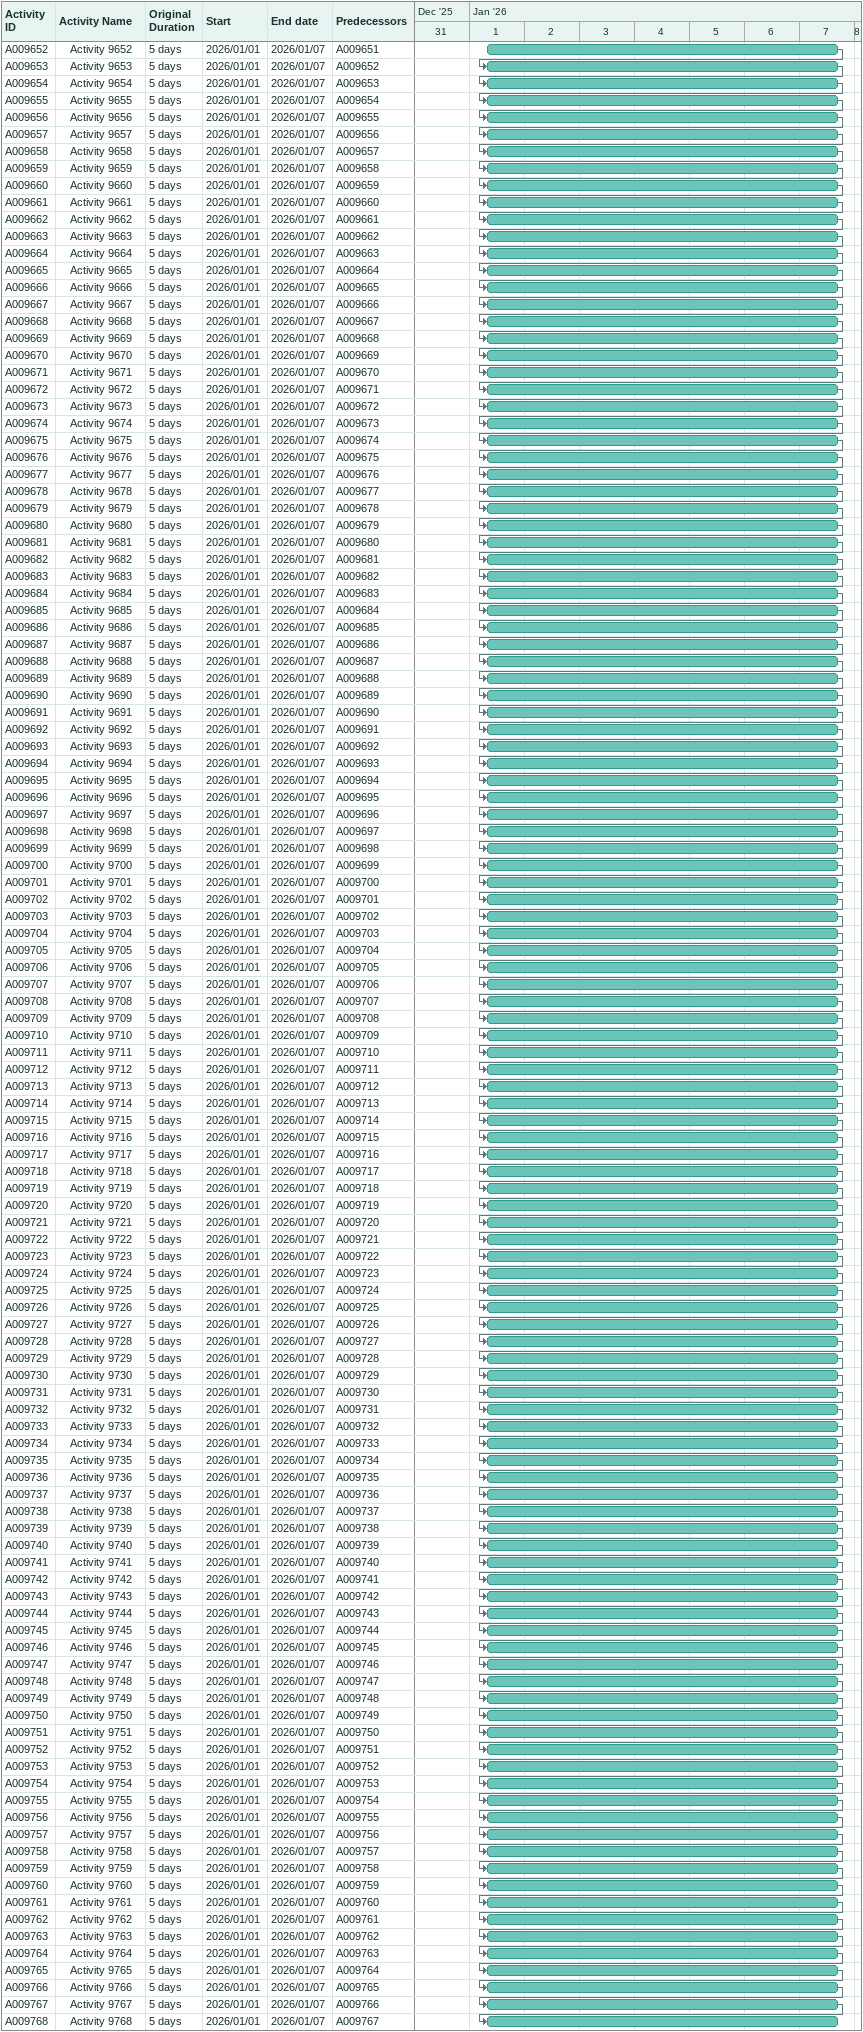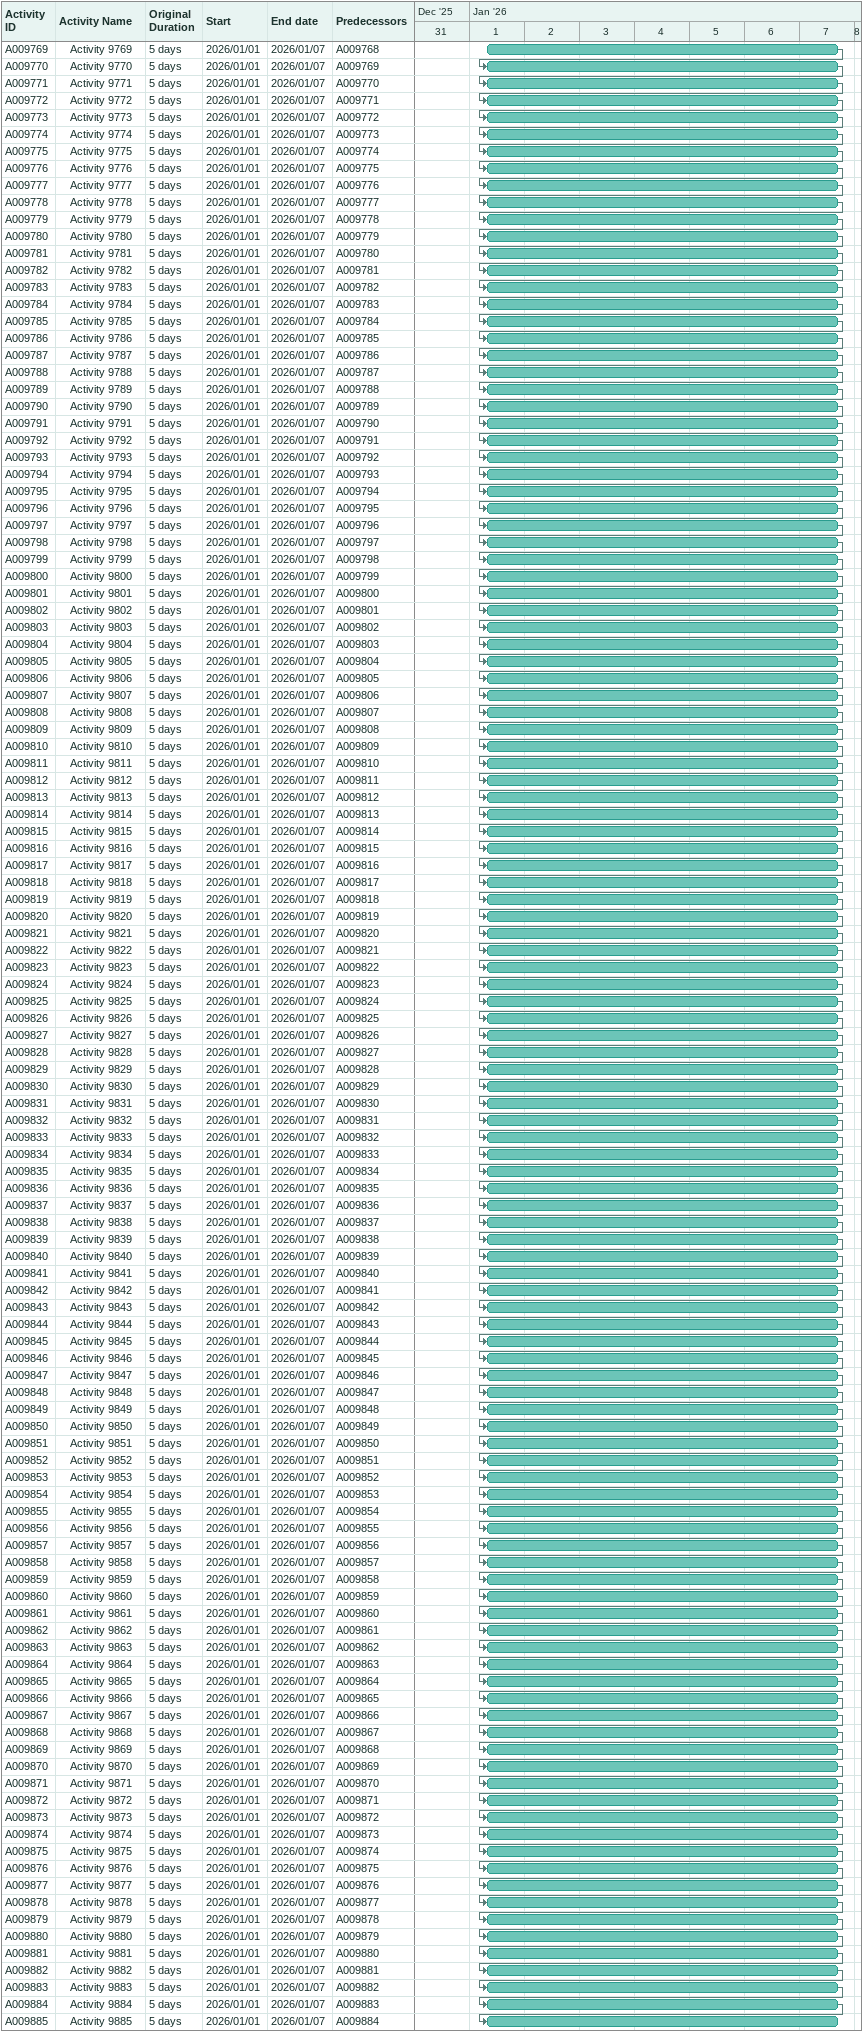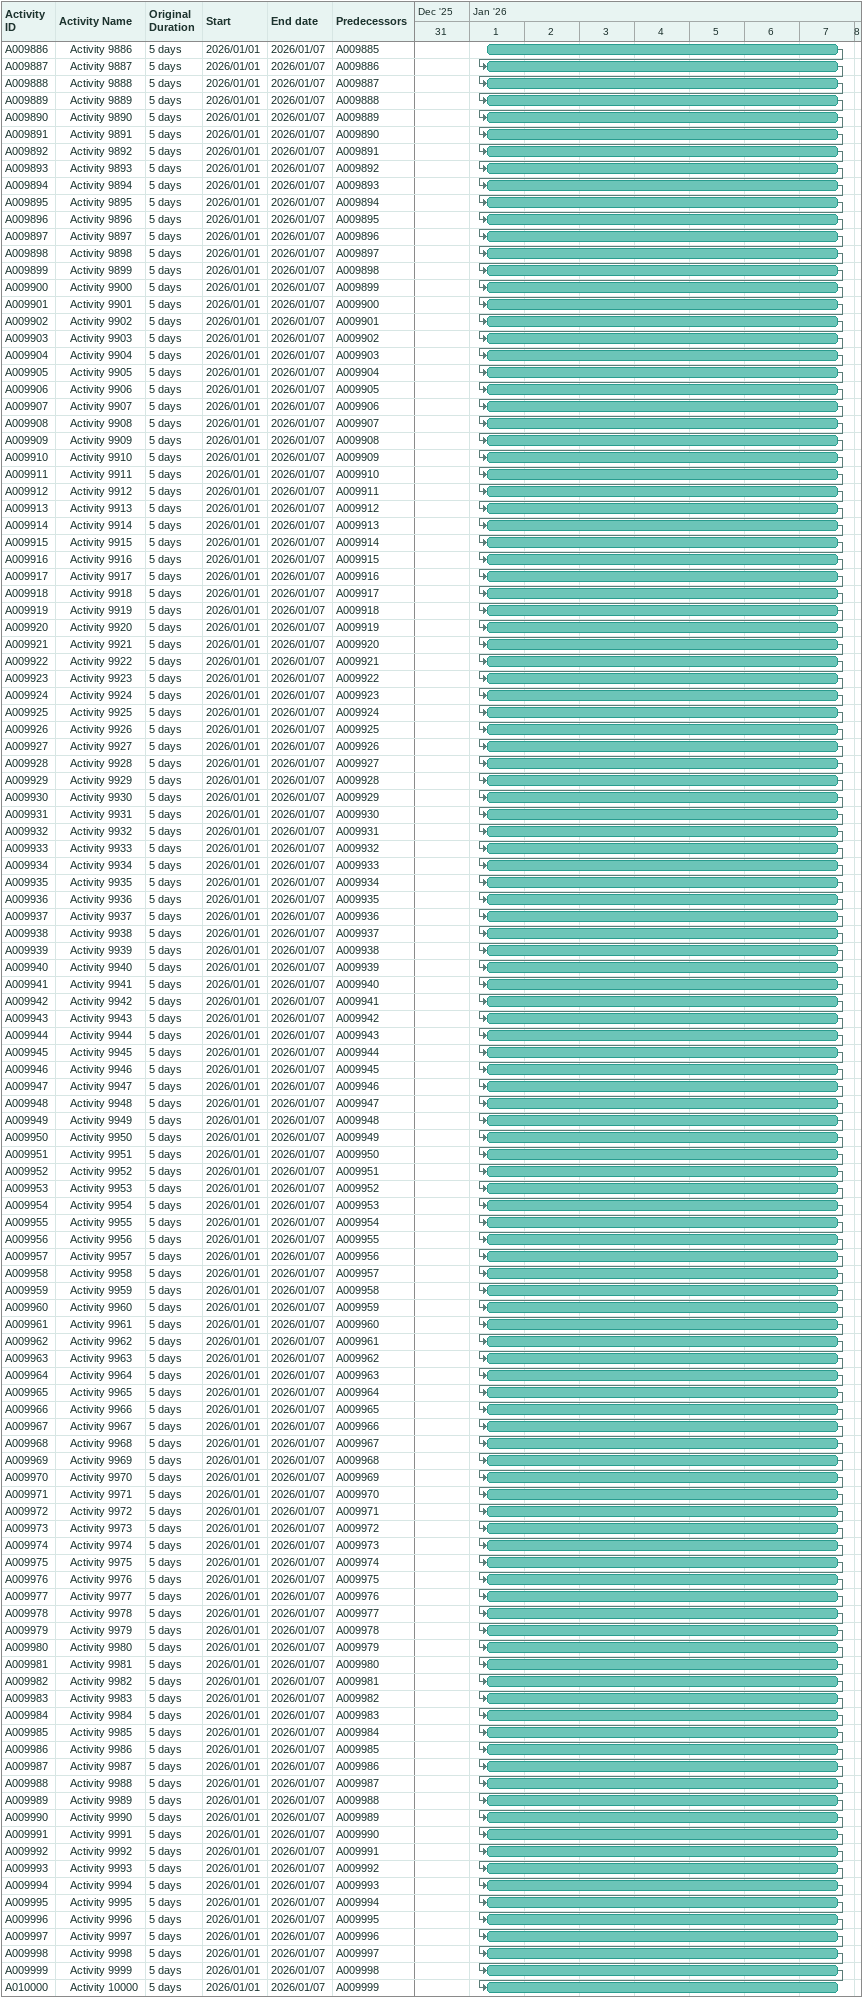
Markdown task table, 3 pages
| ID | Level | Task | Original duration | Start | Finish | Predecessors |
|---|---|---|---|---|---|---|
| A009652 | 2 | Activity 9652 | 5d | 2026-01-01 | 2026-01-07 | A009651 |
| A009653 | 2 | Activity 9653 | 5d | 2026-01-01 | 2026-01-07 | A009652 |
| A009654 | 2 | Activity 9654 | 5d | 2026-01-01 | 2026-01-07 | A009653 |
| A009655 | 2 | Activity 9655 | 5d | 2026-01-01 | 2026-01-07 | A009654 |
| A009656 | 2 | Activity 9656 | 5d | 2026-01-01 | 2026-01-07 | A009655 |
| A009657 | 2 | Activity 9657 | 5d | 2026-01-01 | 2026-01-07 | A009656 |
| A009658 | 2 | Activity 9658 | 5d | 2026-01-01 | 2026-01-07 | A009657 |
| A009659 | 2 | Activity 9659 | 5d | 2026-01-01 | 2026-01-07 | A009658 |
| A009660 | 2 | Activity 9660 | 5d | 2026-01-01 | 2026-01-07 | A009659 |
| A009661 | 2 | Activity 9661 | 5d | 2026-01-01 | 2026-01-07 | A009660 |
| A009662 | 2 | Activity 9662 | 5d | 2026-01-01 | 2026-01-07 | A009661 |
| A009663 | 2 | Activity 9663 | 5d | 2026-01-01 | 2026-01-07 | A009662 |
| A009664 | 2 | Activity 9664 | 5d | 2026-01-01 | 2026-01-07 | A009663 |
| A009665 | 2 | Activity 9665 | 5d | 2026-01-01 | 2026-01-07 | A009664 |
| A009666 | 2 | Activity 9666 | 5d | 2026-01-01 | 2026-01-07 | A009665 |
| A009667 | 2 | Activity 9667 | 5d | 2026-01-01 | 2026-01-07 | A009666 |
| A009668 | 2 | Activity 9668 | 5d | 2026-01-01 | 2026-01-07 | A009667 |
| A009669 | 2 | Activity 9669 | 5d | 2026-01-01 | 2026-01-07 | A009668 |
| A009670 | 2 | Activity 9670 | 5d | 2026-01-01 | 2026-01-07 | A009669 |
| A009671 | 2 | Activity 9671 | 5d | 2026-01-01 | 2026-01-07 | A009670 |
| A009672 | 2 | Activity 9672 | 5d | 2026-01-01 | 2026-01-07 | A009671 |
| A009673 | 2 | Activity 9673 | 5d | 2026-01-01 | 2026-01-07 | A009672 |
| A009674 | 2 | Activity 9674 | 5d | 2026-01-01 | 2026-01-07 | A009673 |
| A009675 | 2 | Activity 9675 | 5d | 2026-01-01 | 2026-01-07 | A009674 |
| A009676 | 2 | Activity 9676 | 5d | 2026-01-01 | 2026-01-07 | A009675 |
| A009677 | 2 | Activity 9677 | 5d | 2026-01-01 | 2026-01-07 | A009676 |
| A009678 | 2 | Activity 9678 | 5d | 2026-01-01 | 2026-01-07 | A009677 |
| A009679 | 2 | Activity 9679 | 5d | 2026-01-01 | 2026-01-07 | A009678 |
| A009680 | 2 | Activity 9680 | 5d | 2026-01-01 | 2026-01-07 | A009679 |
| A009681 | 2 | Activity 9681 | 5d | 2026-01-01 | 2026-01-07 | A009680 |
| A009682 | 2 | Activity 9682 | 5d | 2026-01-01 | 2026-01-07 | A009681 |
| A009683 | 2 | Activity 9683 | 5d | 2026-01-01 | 2026-01-07 | A009682 |
| A009684 | 2 | Activity 9684 | 5d | 2026-01-01 | 2026-01-07 | A009683 |
| A009685 | 2 | Activity 9685 | 5d | 2026-01-01 | 2026-01-07 | A009684 |
| A009686 | 2 | Activity 9686 | 5d | 2026-01-01 | 2026-01-07 | A009685 |
| A009687 | 2 | Activity 9687 | 5d | 2026-01-01 | 2026-01-07 | A009686 |
| A009688 | 2 | Activity 9688 | 5d | 2026-01-01 | 2026-01-07 | A009687 |
| A009689 | 2 | Activity 9689 | 5d | 2026-01-01 | 2026-01-07 | A009688 |
| A009690 | 2 | Activity 9690 | 5d | 2026-01-01 | 2026-01-07 | A009689 |
| A009691 | 2 | Activity 9691 | 5d | 2026-01-01 | 2026-01-07 | A009690 |
| A009692 | 2 | Activity 9692 | 5d | 2026-01-01 | 2026-01-07 | A009691 |
| A009693 | 2 | Activity 9693 | 5d | 2026-01-01 | 2026-01-07 | A009692 |
| A009694 | 2 | Activity 9694 | 5d | 2026-01-01 | 2026-01-07 | A009693 |
| A009695 | 2 | Activity 9695 | 5d | 2026-01-01 | 2026-01-07 | A009694 |
| A009696 | 2 | Activity 9696 | 5d | 2026-01-01 | 2026-01-07 | A009695 |
| A009697 | 2 | Activity 9697 | 5d | 2026-01-01 | 2026-01-07 | A009696 |
| A009698 | 2 | Activity 9698 | 5d | 2026-01-01 | 2026-01-07 | A009697 |
| A009699 | 2 | Activity 9699 | 5d | 2026-01-01 | 2026-01-07 | A009698 |
| A009700 | 2 | Activity 9700 | 5d | 2026-01-01 | 2026-01-07 | A009699 |
| A009701 | 2 | Activity 9701 | 5d | 2026-01-01 | 2026-01-07 | A009700 |
| A009702 | 2 | Activity 9702 | 5d | 2026-01-01 | 2026-01-07 | A009701 |
| A009703 | 2 | Activity 9703 | 5d | 2026-01-01 | 2026-01-07 | A009702 |
| A009704 | 2 | Activity 9704 | 5d | 2026-01-01 | 2026-01-07 | A009703 |
| A009705 | 2 | Activity 9705 | 5d | 2026-01-01 | 2026-01-07 | A009704 |
| A009706 | 2 | Activity 9706 | 5d | 2026-01-01 | 2026-01-07 | A009705 |
| A009707 | 2 | Activity 9707 | 5d | 2026-01-01 | 2026-01-07 | A009706 |
| A009708 | 2 | Activity 9708 | 5d | 2026-01-01 | 2026-01-07 | A009707 |
| A009709 | 2 | Activity 9709 | 5d | 2026-01-01 | 2026-01-07 | A009708 |
| A009710 | 2 | Activity 9710 | 5d | 2026-01-01 | 2026-01-07 | A009709 |
| A009711 | 2 | Activity 9711 | 5d | 2026-01-01 | 2026-01-07 | A009710 |
| A009712 | 2 | Activity 9712 | 5d | 2026-01-01 | 2026-01-07 | A009711 |
| A009713 | 2 | Activity 9713 | 5d | 2026-01-01 | 2026-01-07 | A009712 |
| A009714 | 2 | Activity 9714 | 5d | 2026-01-01 | 2026-01-07 | A009713 |
| A009715 | 2 | Activity 9715 | 5d | 2026-01-01 | 2026-01-07 | A009714 |
| A009716 | 2 | Activity 9716 | 5d | 2026-01-01 | 2026-01-07 | A009715 |
| A009717 | 2 | Activity 9717 | 5d | 2026-01-01 | 2026-01-07 | A009716 |
| A009718 | 2 | Activity 9718 | 5d | 2026-01-01 | 2026-01-07 | A009717 |
| A009719 | 2 | Activity 9719 | 5d | 2026-01-01 | 2026-01-07 | A009718 |
| A009720 | 2 | Activity 9720 | 5d | 2026-01-01 | 2026-01-07 | A009719 |
| A009721 | 2 | Activity 9721 | 5d | 2026-01-01 | 2026-01-07 | A009720 |
| A009722 | 2 | Activity 9722 | 5d | 2026-01-01 | 2026-01-07 | A009721 |
| A009723 | 2 | Activity 9723 | 5d | 2026-01-01 | 2026-01-07 | A009722 |
| A009724 | 2 | Activity 9724 | 5d | 2026-01-01 | 2026-01-07 | A009723 |
| A009725 | 2 | Activity 9725 | 5d | 2026-01-01 | 2026-01-07 | A009724 |
| A009726 | 2 | Activity 9726 | 5d | 2026-01-01 | 2026-01-07 | A009725 |
| A009727 | 2 | Activity 9727 | 5d | 2026-01-01 | 2026-01-07 | A009726 |
| A009728 | 2 | Activity 9728 | 5d | 2026-01-01 | 2026-01-07 | A009727 |
| A009729 | 2 | Activity 9729 | 5d | 2026-01-01 | 2026-01-07 | A009728 |
| A009730 | 2 | Activity 9730 | 5d | 2026-01-01 | 2026-01-07 | A009729 |
| A009731 | 2 | Activity 9731 | 5d | 2026-01-01 | 2026-01-07 | A009730 |
| A009732 | 2 | Activity 9732 | 5d | 2026-01-01 | 2026-01-07 | A009731 |
| A009733 | 2 | Activity 9733 | 5d | 2026-01-01 | 2026-01-07 | A009732 |
| A009734 | 2 | Activity 9734 | 5d | 2026-01-01 | 2026-01-07 | A009733 |
| A009735 | 2 | Activity 9735 | 5d | 2026-01-01 | 2026-01-07 | A009734 |
| A009736 | 2 | Activity 9736 | 5d | 2026-01-01 | 2026-01-07 | A009735 |
| A009737 | 2 | Activity 9737 | 5d | 2026-01-01 | 2026-01-07 | A009736 |
| A009738 | 2 | Activity 9738 | 5d | 2026-01-01 | 2026-01-07 | A009737 |
| A009739 | 2 | Activity 9739 | 5d | 2026-01-01 | 2026-01-07 | A009738 |
| A009740 | 2 | Activity 9740 | 5d | 2026-01-01 | 2026-01-07 | A009739 |
| A009741 | 2 | Activity 9741 | 5d | 2026-01-01 | 2026-01-07 | A009740 |
| A009742 | 2 | Activity 9742 | 5d | 2026-01-01 | 2026-01-07 | A009741 |
| A009743 | 2 | Activity 9743 | 5d | 2026-01-01 | 2026-01-07 | A009742 |
| A009744 | 2 | Activity 9744 | 5d | 2026-01-01 | 2026-01-07 | A009743 |
| A009745 | 2 | Activity 9745 | 5d | 2026-01-01 | 2026-01-07 | A009744 |
| A009746 | 2 | Activity 9746 | 5d | 2026-01-01 | 2026-01-07 | A009745 |
| A009747 | 2 | Activity 9747 | 5d | 2026-01-01 | 2026-01-07 | A009746 |
| A009748 | 2 | Activity 9748 | 5d | 2026-01-01 | 2026-01-07 | A009747 |
| A009749 | 2 | Activity 9749 | 5d | 2026-01-01 | 2026-01-07 | A009748 |
| A009750 | 2 | Activity 9750 | 5d | 2026-01-01 | 2026-01-07 | A009749 |
| A009751 | 2 | Activity 9751 | 5d | 2026-01-01 | 2026-01-07 | A009750 |
| A009752 | 2 | Activity 9752 | 5d | 2026-01-01 | 2026-01-07 | A009751 |
| A009753 | 2 | Activity 9753 | 5d | 2026-01-01 | 2026-01-07 | A009752 |
| A009754 | 2 | Activity 9754 | 5d | 2026-01-01 | 2026-01-07 | A009753 |
| A009755 | 2 | Activity 9755 | 5d | 2026-01-01 | 2026-01-07 | A009754 |
| A009756 | 2 | Activity 9756 | 5d | 2026-01-01 | 2026-01-07 | A009755 |
| A009757 | 2 | Activity 9757 | 5d | 2026-01-01 | 2026-01-07 | A009756 |
| A009758 | 2 | Activity 9758 | 5d | 2026-01-01 | 2026-01-07 | A009757 |
| A009759 | 2 | Activity 9759 | 5d | 2026-01-01 | 2026-01-07 | A009758 |
| A009760 | 2 | Activity 9760 | 5d | 2026-01-01 | 2026-01-07 | A009759 |
| A009761 | 2 | Activity 9761 | 5d | 2026-01-01 | 2026-01-07 | A009760 |
| A009762 | 2 | Activity 9762 | 5d | 2026-01-01 | 2026-01-07 | A009761 |
| A009763 | 2 | Activity 9763 | 5d | 2026-01-01 | 2026-01-07 | A009762 |
| A009764 | 2 | Activity 9764 | 5d | 2026-01-01 | 2026-01-07 | A009763 |
| A009765 | 2 | Activity 9765 | 5d | 2026-01-01 | 2026-01-07 | A009764 |
| A009766 | 2 | Activity 9766 | 5d | 2026-01-01 | 2026-01-07 | A009765 |
| A009767 | 2 | Activity 9767 | 5d | 2026-01-01 | 2026-01-07 | A009766 |
| A009768 | 2 | Activity 9768 | 5d | 2026-01-01 | 2026-01-07 | A009767 |
| A009769 | 2 | Activity 9769 | 5d | 2026-01-01 | 2026-01-07 | A009768 |
| A009770 | 2 | Activity 9770 | 5d | 2026-01-01 | 2026-01-07 | A009769 |
| A009771 | 2 | Activity 9771 | 5d | 2026-01-01 | 2026-01-07 | A009770 |
| A009772 | 2 | Activity 9772 | 5d | 2026-01-01 | 2026-01-07 | A009771 |
| A009773 | 2 | Activity 9773 | 5d | 2026-01-01 | 2026-01-07 | A009772 |
| A009774 | 2 | Activity 9774 | 5d | 2026-01-01 | 2026-01-07 | A009773 |
| A009775 | 2 | Activity 9775 | 5d | 2026-01-01 | 2026-01-07 | A009774 |
| A009776 | 2 | Activity 9776 | 5d | 2026-01-01 | 2026-01-07 | A009775 |
| A009777 | 2 | Activity 9777 | 5d | 2026-01-01 | 2026-01-07 | A009776 |
| A009778 | 2 | Activity 9778 | 5d | 2026-01-01 | 2026-01-07 | A009777 |
| A009779 | 2 | Activity 9779 | 5d | 2026-01-01 | 2026-01-07 | A009778 |
| A009780 | 2 | Activity 9780 | 5d | 2026-01-01 | 2026-01-07 | A009779 |
| A009781 | 2 | Activity 9781 | 5d | 2026-01-01 | 2026-01-07 | A009780 |
| A009782 | 2 | Activity 9782 | 5d | 2026-01-01 | 2026-01-07 | A009781 |
| A009783 | 2 | Activity 9783 | 5d | 2026-01-01 | 2026-01-07 | A009782 |
| A009784 | 2 | Activity 9784 | 5d | 2026-01-01 | 2026-01-07 | A009783 |
| A009785 | 2 | Activity 9785 | 5d | 2026-01-01 | 2026-01-07 | A009784 |
| A009786 | 2 | Activity 9786 | 5d | 2026-01-01 | 2026-01-07 | A009785 |
| A009787 | 2 | Activity 9787 | 5d | 2026-01-01 | 2026-01-07 | A009786 |
| A009788 | 2 | Activity 9788 | 5d | 2026-01-01 | 2026-01-07 | A009787 |
| A009789 | 2 | Activity 9789 | 5d | 2026-01-01 | 2026-01-07 | A009788 |
| A009790 | 2 | Activity 9790 | 5d | 2026-01-01 | 2026-01-07 | A009789 |
| A009791 | 2 | Activity 9791 | 5d | 2026-01-01 | 2026-01-07 | A009790 |
| A009792 | 2 | Activity 9792 | 5d | 2026-01-01 | 2026-01-07 | A009791 |
| A009793 | 2 | Activity 9793 | 5d | 2026-01-01 | 2026-01-07 | A009792 |
| A009794 | 2 | Activity 9794 | 5d | 2026-01-01 | 2026-01-07 | A009793 |
| A009795 | 2 | Activity 9795 | 5d | 2026-01-01 | 2026-01-07 | A009794 |
| A009796 | 2 | Activity 9796 | 5d | 2026-01-01 | 2026-01-07 | A009795 |
| A009797 | 2 | Activity 9797 | 5d | 2026-01-01 | 2026-01-07 | A009796 |
| A009798 | 2 | Activity 9798 | 5d | 2026-01-01 | 2026-01-07 | A009797 |
| A009799 | 2 | Activity 9799 | 5d | 2026-01-01 | 2026-01-07 | A009798 |
| A009800 | 2 | Activity 9800 | 5d | 2026-01-01 | 2026-01-07 | A009799 |
| A009801 | 2 | Activity 9801 | 5d | 2026-01-01 | 2026-01-07 | A009800 |
| A009802 | 2 | Activity 9802 | 5d | 2026-01-01 | 2026-01-07 | A009801 |
| A009803 | 2 | Activity 9803 | 5d | 2026-01-01 | 2026-01-07 | A009802 |
| A009804 | 2 | Activity 9804 | 5d | 2026-01-01 | 2026-01-07 | A009803 |
| A009805 | 2 | Activity 9805 | 5d | 2026-01-01 | 2026-01-07 | A009804 |
| A009806 | 2 | Activity 9806 | 5d | 2026-01-01 | 2026-01-07 | A009805 |
| A009807 | 2 | Activity 9807 | 5d | 2026-01-01 | 2026-01-07 | A009806 |
| A009808 | 2 | Activity 9808 | 5d | 2026-01-01 | 2026-01-07 | A009807 |
| A009809 | 2 | Activity 9809 | 5d | 2026-01-01 | 2026-01-07 | A009808 |
| A009810 | 2 | Activity 9810 | 5d | 2026-01-01 | 2026-01-07 | A009809 |
| A009811 | 2 | Activity 9811 | 5d | 2026-01-01 | 2026-01-07 | A009810 |
| A009812 | 2 | Activity 9812 | 5d | 2026-01-01 | 2026-01-07 | A009811 |
| A009813 | 2 | Activity 9813 | 5d | 2026-01-01 | 2026-01-07 | A009812 |
| A009814 | 2 | Activity 9814 | 5d | 2026-01-01 | 2026-01-07 | A009813 |
| A009815 | 2 | Activity 9815 | 5d | 2026-01-01 | 2026-01-07 | A009814 |
| A009816 | 2 | Activity 9816 | 5d | 2026-01-01 | 2026-01-07 | A009815 |
| A009817 | 2 | Activity 9817 | 5d | 2026-01-01 | 2026-01-07 | A009816 |
| A009818 | 2 | Activity 9818 | 5d | 2026-01-01 | 2026-01-07 | A009817 |
| A009819 | 2 | Activity 9819 | 5d | 2026-01-01 | 2026-01-07 | A009818 |
| A009820 | 2 | Activity 9820 | 5d | 2026-01-01 | 2026-01-07 | A009819 |
| A009821 | 2 | Activity 9821 | 5d | 2026-01-01 | 2026-01-07 | A009820 |
| A009822 | 2 | Activity 9822 | 5d | 2026-01-01 | 2026-01-07 | A009821 |
| A009823 | 2 | Activity 9823 | 5d | 2026-01-01 | 2026-01-07 | A009822 |
| A009824 | 2 | Activity 9824 | 5d | 2026-01-01 | 2026-01-07 | A009823 |
| A009825 | 2 | Activity 9825 | 5d | 2026-01-01 | 2026-01-07 | A009824 |
| A009826 | 2 | Activity 9826 | 5d | 2026-01-01 | 2026-01-07 | A009825 |
| A009827 | 2 | Activity 9827 | 5d | 2026-01-01 | 2026-01-07 | A009826 |
| A009828 | 2 | Activity 9828 | 5d | 2026-01-01 | 2026-01-07 | A009827 |
| A009829 | 2 | Activity 9829 | 5d | 2026-01-01 | 2026-01-07 | A009828 |
| A009830 | 2 | Activity 9830 | 5d | 2026-01-01 | 2026-01-07 | A009829 |
| A009831 | 2 | Activity 9831 | 5d | 2026-01-01 | 2026-01-07 | A009830 |
| A009832 | 2 | Activity 9832 | 5d | 2026-01-01 | 2026-01-07 | A009831 |
| A009833 | 2 | Activity 9833 | 5d | 2026-01-01 | 2026-01-07 | A009832 |
| A009834 | 2 | Activity 9834 | 5d | 2026-01-01 | 2026-01-07 | A009833 |
| A009835 | 2 | Activity 9835 | 5d | 2026-01-01 | 2026-01-07 | A009834 |
| A009836 | 2 | Activity 9836 | 5d | 2026-01-01 | 2026-01-07 | A009835 |
| A009837 | 2 | Activity 9837 | 5d | 2026-01-01 | 2026-01-07 | A009836 |
| A009838 | 2 | Activity 9838 | 5d | 2026-01-01 | 2026-01-07 | A009837 |
| A009839 | 2 | Activity 9839 | 5d | 2026-01-01 | 2026-01-07 | A009838 |
| A009840 | 2 | Activity 9840 | 5d | 2026-01-01 | 2026-01-07 | A009839 |
| A009841 | 2 | Activity 9841 | 5d | 2026-01-01 | 2026-01-07 | A009840 |
| A009842 | 2 | Activity 9842 | 5d | 2026-01-01 | 2026-01-07 | A009841 |
| A009843 | 2 | Activity 9843 | 5d | 2026-01-01 | 2026-01-07 | A009842 |
| A009844 | 2 | Activity 9844 | 5d | 2026-01-01 | 2026-01-07 | A009843 |
| A009845 | 2 | Activity 9845 | 5d | 2026-01-01 | 2026-01-07 | A009844 |
| A009846 | 2 | Activity 9846 | 5d | 2026-01-01 | 2026-01-07 | A009845 |
| A009847 | 2 | Activity 9847 | 5d | 2026-01-01 | 2026-01-07 | A009846 |
| A009848 | 2 | Activity 9848 | 5d | 2026-01-01 | 2026-01-07 | A009847 |
| A009849 | 2 | Activity 9849 | 5d | 2026-01-01 | 2026-01-07 | A009848 |
| A009850 | 2 | Activity 9850 | 5d | 2026-01-01 | 2026-01-07 | A009849 |
| A009851 | 2 | Activity 9851 | 5d | 2026-01-01 | 2026-01-07 | A009850 |
| A009852 | 2 | Activity 9852 | 5d | 2026-01-01 | 2026-01-07 | A009851 |
| A009853 | 2 | Activity 9853 | 5d | 2026-01-01 | 2026-01-07 | A009852 |
| A009854 | 2 | Activity 9854 | 5d | 2026-01-01 | 2026-01-07 | A009853 |
| A009855 | 2 | Activity 9855 | 5d | 2026-01-01 | 2026-01-07 | A009854 |
| A009856 | 2 | Activity 9856 | 5d | 2026-01-01 | 2026-01-07 | A009855 |
| A009857 | 2 | Activity 9857 | 5d | 2026-01-01 | 2026-01-07 | A009856 |
| A009858 | 2 | Activity 9858 | 5d | 2026-01-01 | 2026-01-07 | A009857 |
| A009859 | 2 | Activity 9859 | 5d | 2026-01-01 | 2026-01-07 | A009858 |
| A009860 | 2 | Activity 9860 | 5d | 2026-01-01 | 2026-01-07 | A009859 |
| A009861 | 2 | Activity 9861 | 5d | 2026-01-01 | 2026-01-07 | A009860 |
| A009862 | 2 | Activity 9862 | 5d | 2026-01-01 | 2026-01-07 | A009861 |
| A009863 | 2 | Activity 9863 | 5d | 2026-01-01 | 2026-01-07 | A009862 |
| A009864 | 2 | Activity 9864 | 5d | 2026-01-01 | 2026-01-07 | A009863 |
| A009865 | 2 | Activity 9865 | 5d | 2026-01-01 | 2026-01-07 | A009864 |
| A009866 | 2 | Activity 9866 | 5d | 2026-01-01 | 2026-01-07 | A009865 |
| A009867 | 2 | Activity 9867 | 5d | 2026-01-01 | 2026-01-07 | A009866 |
| A009868 | 2 | Activity 9868 | 5d | 2026-01-01 | 2026-01-07 | A009867 |
| A009869 | 2 | Activity 9869 | 5d | 2026-01-01 | 2026-01-07 | A009868 |
| A009870 | 2 | Activity 9870 | 5d | 2026-01-01 | 2026-01-07 | A009869 |
| A009871 | 2 | Activity 9871 | 5d | 2026-01-01 | 2026-01-07 | A009870 |
| A009872 | 2 | Activity 9872 | 5d | 2026-01-01 | 2026-01-07 | A009871 |
| A009873 | 2 | Activity 9873 | 5d | 2026-01-01 | 2026-01-07 | A009872 |
| A009874 | 2 | Activity 9874 | 5d | 2026-01-01 | 2026-01-07 | A009873 |
| A009875 | 2 | Activity 9875 | 5d | 2026-01-01 | 2026-01-07 | A009874 |
| A009876 | 2 | Activity 9876 | 5d | 2026-01-01 | 2026-01-07 | A009875 |
| A009877 | 2 | Activity 9877 | 5d | 2026-01-01 | 2026-01-07 | A009876 |
| A009878 | 2 | Activity 9878 | 5d | 2026-01-01 | 2026-01-07 | A009877 |
| A009879 | 2 | Activity 9879 | 5d | 2026-01-01 | 2026-01-07 | A009878 |
| A009880 | 2 | Activity 9880 | 5d | 2026-01-01 | 2026-01-07 | A009879 |
| A009881 | 2 | Activity 9881 | 5d | 2026-01-01 | 2026-01-07 | A009880 |
| A009882 | 2 | Activity 9882 | 5d | 2026-01-01 | 2026-01-07 | A009881 |
| A009883 | 2 | Activity 9883 | 5d | 2026-01-01 | 2026-01-07 | A009882 |
| A009884 | 2 | Activity 9884 | 5d | 2026-01-01 | 2026-01-07 | A009883 |
| A009885 | 2 | Activity 9885 | 5d | 2026-01-01 | 2026-01-07 | A009884 |
| A009886 | 2 | Activity 9886 | 5d | 2026-01-01 | 2026-01-07 | A009885 |
| A009887 | 2 | Activity 9887 | 5d | 2026-01-01 | 2026-01-07 | A009886 |
| A009888 | 2 | Activity 9888 | 5d | 2026-01-01 | 2026-01-07 | A009887 |
| A009889 | 2 | Activity 9889 | 5d | 2026-01-01 | 2026-01-07 | A009888 |
| A009890 | 2 | Activity 9890 | 5d | 2026-01-01 | 2026-01-07 | A009889 |
| A009891 | 2 | Activity 9891 | 5d | 2026-01-01 | 2026-01-07 | A009890 |
| A009892 | 2 | Activity 9892 | 5d | 2026-01-01 | 2026-01-07 | A009891 |
| A009893 | 2 | Activity 9893 | 5d | 2026-01-01 | 2026-01-07 | A009892 |
| A009894 | 2 | Activity 9894 | 5d | 2026-01-01 | 2026-01-07 | A009893 |
| A009895 | 2 | Activity 9895 | 5d | 2026-01-01 | 2026-01-07 | A009894 |
| A009896 | 2 | Activity 9896 | 5d | 2026-01-01 | 2026-01-07 | A009895 |
| A009897 | 2 | Activity 9897 | 5d | 2026-01-01 | 2026-01-07 | A009896 |
| A009898 | 2 | Activity 9898 | 5d | 2026-01-01 | 2026-01-07 | A009897 |
| A009899 | 2 | Activity 9899 | 5d | 2026-01-01 | 2026-01-07 | A009898 |
| A009900 | 2 | Activity 9900 | 5d | 2026-01-01 | 2026-01-07 | A009899 |
| A009901 | 2 | Activity 9901 | 5d | 2026-01-01 | 2026-01-07 | A009900 |
| A009902 | 2 | Activity 9902 | 5d | 2026-01-01 | 2026-01-07 | A009901 |
| A009903 | 2 | Activity 9903 | 5d | 2026-01-01 | 2026-01-07 | A009902 |
| A009904 | 2 | Activity 9904 | 5d | 2026-01-01 | 2026-01-07 | A009903 |
| A009905 | 2 | Activity 9905 | 5d | 2026-01-01 | 2026-01-07 | A009904 |
| A009906 | 2 | Activity 9906 | 5d | 2026-01-01 | 2026-01-07 | A009905 |
| A009907 | 2 | Activity 9907 | 5d | 2026-01-01 | 2026-01-07 | A009906 |
| A009908 | 2 | Activity 9908 | 5d | 2026-01-01 | 2026-01-07 | A009907 |
| A009909 | 2 | Activity 9909 | 5d | 2026-01-01 | 2026-01-07 | A009908 |
| A009910 | 2 | Activity 9910 | 5d | 2026-01-01 | 2026-01-07 | A009909 |
| A009911 | 2 | Activity 9911 | 5d | 2026-01-01 | 2026-01-07 | A009910 |
| A009912 | 2 | Activity 9912 | 5d | 2026-01-01 | 2026-01-07 | A009911 |
| A009913 | 2 | Activity 9913 | 5d | 2026-01-01 | 2026-01-07 | A009912 |
| A009914 | 2 | Activity 9914 | 5d | 2026-01-01 | 2026-01-07 | A009913 |
| A009915 | 2 | Activity 9915 | 5d | 2026-01-01 | 2026-01-07 | A009914 |
| A009916 | 2 | Activity 9916 | 5d | 2026-01-01 | 2026-01-07 | A009915 |
| A009917 | 2 | Activity 9917 | 5d | 2026-01-01 | 2026-01-07 | A009916 |
| A009918 | 2 | Activity 9918 | 5d | 2026-01-01 | 2026-01-07 | A009917 |
| A009919 | 2 | Activity 9919 | 5d | 2026-01-01 | 2026-01-07 | A009918 |
| A009920 | 2 | Activity 9920 | 5d | 2026-01-01 | 2026-01-07 | A009919 |
| A009921 | 2 | Activity 9921 | 5d | 2026-01-01 | 2026-01-07 | A009920 |
| A009922 | 2 | Activity 9922 | 5d | 2026-01-01 | 2026-01-07 | A009921 |
| A009923 | 2 | Activity 9923 | 5d | 2026-01-01 | 2026-01-07 | A009922 |
| A009924 | 2 | Activity 9924 | 5d | 2026-01-01 | 2026-01-07 | A009923 |
| A009925 | 2 | Activity 9925 | 5d | 2026-01-01 | 2026-01-07 | A009924 |
| A009926 | 2 | Activity 9926 | 5d | 2026-01-01 | 2026-01-07 | A009925 |
| A009927 | 2 | Activity 9927 | 5d | 2026-01-01 | 2026-01-07 | A009926 |
| A009928 | 2 | Activity 9928 | 5d | 2026-01-01 | 2026-01-07 | A009927 |
| A009929 | 2 | Activity 9929 | 5d | 2026-01-01 | 2026-01-07 | A009928 |
| A009930 | 2 | Activity 9930 | 5d | 2026-01-01 | 2026-01-07 | A009929 |
| A009931 | 2 | Activity 9931 | 5d | 2026-01-01 | 2026-01-07 | A009930 |
| A009932 | 2 | Activity 9932 | 5d | 2026-01-01 | 2026-01-07 | A009931 |
| A009933 | 2 | Activity 9933 | 5d | 2026-01-01 | 2026-01-07 | A009932 |
| A009934 | 2 | Activity 9934 | 5d | 2026-01-01 | 2026-01-07 | A009933 |
| A009935 | 2 | Activity 9935 | 5d | 2026-01-01 | 2026-01-07 | A009934 |
| A009936 | 2 | Activity 9936 | 5d | 2026-01-01 | 2026-01-07 | A009935 |
| A009937 | 2 | Activity 9937 | 5d | 2026-01-01 | 2026-01-07 | A009936 |
| A009938 | 2 | Activity 9938 | 5d | 2026-01-01 | 2026-01-07 | A009937 |
| A009939 | 2 | Activity 9939 | 5d | 2026-01-01 | 2026-01-07 | A009938 |
| A009940 | 2 | Activity 9940 | 5d | 2026-01-01 | 2026-01-07 | A009939 |
| A009941 | 2 | Activity 9941 | 5d | 2026-01-01 | 2026-01-07 | A009940 |
| A009942 | 2 | Activity 9942 | 5d | 2026-01-01 | 2026-01-07 | A009941 |
| A009943 | 2 | Activity 9943 | 5d | 2026-01-01 | 2026-01-07 | A009942 |
| A009944 | 2 | Activity 9944 | 5d | 2026-01-01 | 2026-01-07 | A009943 |
| A009945 | 2 | Activity 9945 | 5d | 2026-01-01 | 2026-01-07 | A009944 |
| A009946 | 2 | Activity 9946 | 5d | 2026-01-01 | 2026-01-07 | A009945 |
| A009947 | 2 | Activity 9947 | 5d | 2026-01-01 | 2026-01-07 | A009946 |
| A009948 | 2 | Activity 9948 | 5d | 2026-01-01 | 2026-01-07 | A009947 |
| A009949 | 2 | Activity 9949 | 5d | 2026-01-01 | 2026-01-07 | A009948 |
| A009950 | 2 | Activity 9950 | 5d | 2026-01-01 | 2026-01-07 | A009949 |
| A009951 | 2 | Activity 9951 | 5d | 2026-01-01 | 2026-01-07 | A009950 |
| A009952 | 2 | Activity 9952 | 5d | 2026-01-01 | 2026-01-07 | A009951 |
| A009953 | 2 | Activity 9953 | 5d | 2026-01-01 | 2026-01-07 | A009952 |
| A009954 | 2 | Activity 9954 | 5d | 2026-01-01 | 2026-01-07 | A009953 |
| A009955 | 2 | Activity 9955 | 5d | 2026-01-01 | 2026-01-07 | A009954 |
| A009956 | 2 | Activity 9956 | 5d | 2026-01-01 | 2026-01-07 | A009955 |
| A009957 | 2 | Activity 9957 | 5d | 2026-01-01 | 2026-01-07 | A009956 |
| A009958 | 2 | Activity 9958 | 5d | 2026-01-01 | 2026-01-07 | A009957 |
| A009959 | 2 | Activity 9959 | 5d | 2026-01-01 | 2026-01-07 | A009958 |
| A009960 | 2 | Activity 9960 | 5d | 2026-01-01 | 2026-01-07 | A009959 |
| A009961 | 2 | Activity 9961 | 5d | 2026-01-01 | 2026-01-07 | A009960 |
| A009962 | 2 | Activity 9962 | 5d | 2026-01-01 | 2026-01-07 | A009961 |
| A009963 | 2 | Activity 9963 | 5d | 2026-01-01 | 2026-01-07 | A009962 |
| A009964 | 2 | Activity 9964 | 5d | 2026-01-01 | 2026-01-07 | A009963 |
| A009965 | 2 | Activity 9965 | 5d | 2026-01-01 | 2026-01-07 | A009964 |
| A009966 | 2 | Activity 9966 | 5d | 2026-01-01 | 2026-01-07 | A009965 |
| A009967 | 2 | Activity 9967 | 5d | 2026-01-01 | 2026-01-07 | A009966 |
| A009968 | 2 | Activity 9968 | 5d | 2026-01-01 | 2026-01-07 | A009967 |
| A009969 | 2 | Activity 9969 | 5d | 2026-01-01 | 2026-01-07 | A009968 |
| A009970 | 2 | Activity 9970 | 5d | 2026-01-01 | 2026-01-07 | A009969 |
| A009971 | 2 | Activity 9971 | 5d | 2026-01-01 | 2026-01-07 | A009970 |
| A009972 | 2 | Activity 9972 | 5d | 2026-01-01 | 2026-01-07 | A009971 |
| A009973 | 2 | Activity 9973 | 5d | 2026-01-01 | 2026-01-07 | A009972 |
| A009974 | 2 | Activity 9974 | 5d | 2026-01-01 | 2026-01-07 | A009973 |
| A009975 | 2 | Activity 9975 | 5d | 2026-01-01 | 2026-01-07 | A009974 |
| A009976 | 2 | Activity 9976 | 5d | 2026-01-01 | 2026-01-07 | A009975 |
| A009977 | 2 | Activity 9977 | 5d | 2026-01-01 | 2026-01-07 | A009976 |
| A009978 | 2 | Activity 9978 | 5d | 2026-01-01 | 2026-01-07 | A009977 |
| A009979 | 2 | Activity 9979 | 5d | 2026-01-01 | 2026-01-07 | A009978 |
| A009980 | 2 | Activity 9980 | 5d | 2026-01-01 | 2026-01-07 | A009979 |
| A009981 | 2 | Activity 9981 | 5d | 2026-01-01 | 2026-01-07 | A009980 |
| A009982 | 2 | Activity 9982 | 5d | 2026-01-01 | 2026-01-07 | A009981 |
| A009983 | 2 | Activity 9983 | 5d | 2026-01-01 | 2026-01-07 | A009982 |
| A009984 | 2 | Activity 9984 | 5d | 2026-01-01 | 2026-01-07 | A009983 |
| A009985 | 2 | Activity 9985 | 5d | 2026-01-01 | 2026-01-07 | A009984 |
| A009986 | 2 | Activity 9986 | 5d | 2026-01-01 | 2026-01-07 | A009985 |
| A009987 | 2 | Activity 9987 | 5d | 2026-01-01 | 2026-01-07 | A009986 |
| A009988 | 2 | Activity 9988 | 5d | 2026-01-01 | 2026-01-07 | A009987 |
| A009989 | 2 | Activity 9989 | 5d | 2026-01-01 | 2026-01-07 | A009988 |
| A009990 | 2 | Activity 9990 | 5d | 2026-01-01 | 2026-01-07 | A009989 |
| A009991 | 2 | Activity 9991 | 5d | 2026-01-01 | 2026-01-07 | A009990 |
| A009992 | 2 | Activity 9992 | 5d | 2026-01-01 | 2026-01-07 | A009991 |
| A009993 | 2 | Activity 9993 | 5d | 2026-01-01 | 2026-01-07 | A009992 |
| A009994 | 2 | Activity 9994 | 5d | 2026-01-01 | 2026-01-07 | A009993 |
| A009995 | 2 | Activity 9995 | 5d | 2026-01-01 | 2026-01-07 | A009994 |
| A009996 | 2 | Activity 9996 | 5d | 2026-01-01 | 2026-01-07 | A009995 |
| A009997 | 2 | Activity 9997 | 5d | 2026-01-01 | 2026-01-07 | A009996 |
| A009998 | 2 | Activity 9998 | 5d | 2026-01-01 | 2026-01-07 | A009997 |
| A009999 | 2 | Activity 9999 | 5d | 2026-01-01 | 2026-01-07 | A009998 |
| A010000 | 2 | Activity 10000 | 5d | 2026-01-01 | 2026-01-07 | A009999 |
